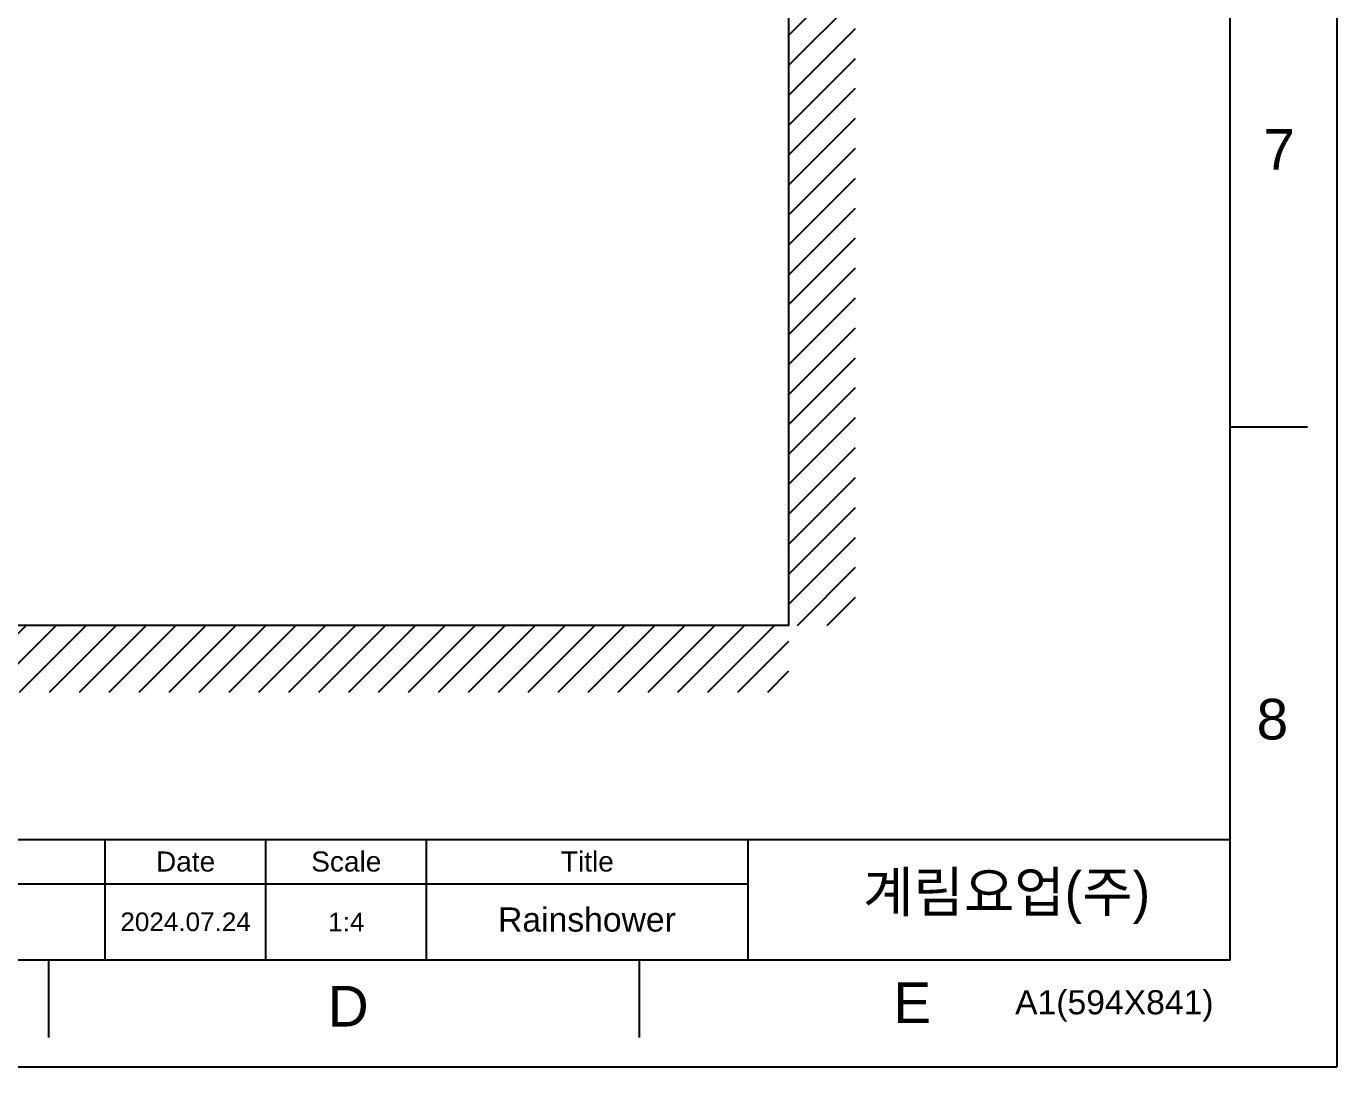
# Model space of a CAD drawing. Header units: millimetres. Extents: x 2433 to 4809, y -10272 to -6912.
# Drawn here: x 3826 to 4809, y -10272 to -9492 of the extents above; entities that cross this region are included whole.
import ezdxf

# ---------------------------------------------------------------- set-up
doc = ezdxf.new("R2010")
doc.units = ezdxf.units.MM
doc.linetypes.add('CENTERX2', pattern=[101.6, 63.5, -12.7, 12.7, -12.7])
for name, color, linetype in [('FORM', 7, 'Continuous'), ('hatch', 2, 'Continuous'), ('TEXT', 2, 'Continuous')]:
    doc.layers.add(name, color=color, linetype=linetype)
doc.styles.add('ARIAL', font='arial.ttf')
doc.styles.get("Standard").update_dxf_attribs({"font": 'arial.ttf'})

msp = doc.modelspace()

# ---------------------------------------------------------------- hatches: boundary and pattern name
at = {"layer": 'hatch'}
h = msp.add_hatch(dxfattribs=at)
h.set_pattern_fill('ANSI31', color=256, scale=5)
h.set_pattern_definition([(45, (-10739.184, -4407.476), (-11.22532, 11.22532), [])])
h.paths.add_polyline_path([(4397.57, -9941.36), (4447.57, -9941.36), (4447.57, -7870.79), (4397.57, -7870.79)])
h = msp.add_hatch(dxfattribs=at)
h.set_pattern_fill('ANSI31', color=256, scale=5)
h.set_pattern_definition([(45, (-10262.382, -4407.476), (-11.22532, 11.22532), [])])
h.paths.add_polyline_path([(4397.57, -9941.36), (2884.65, -9941.36), (2884.65, -9991.36), (4397.57, -9991.36)])

# ---------------------------------------------------------------- linework, layer by layer
for q in [(4397.57, -7799.37), (2884.65, -9941.36)]:
    msp.add_line((4397.57, -9941.36), q)
at = {"layer": 'FORM', "color": 7, "linetype": 'Continuous'}
for p, q in [((4808.61, -6912.37), (4808.61, -10272.37)), ((4728.61, -10192.37), (4728.61, -6992.37)), ((4728.61, -9792.37), (4786.75, -9792.37)), ((3842.23, -10192.38), (3842.23, -10250.52)), ((4285.43, -10192.37), (4285.43, -10250.52)), ((2432.61, -10272.37), (4808.61, -10272.37))]:
    msp.add_line(p, q, dxfattribs=at)
at = {"layer": 'FORM'}
for p, q in [((3098.25, -10101.96), (4728.61, -10101.96)), ((3884.8, -10192.37), (3884.8, -10101.96)), ((3884.8, -10192.37), (3884.8, -10101.96)), ((3884.8, -10192.37), (3884.8, -10101.96)), ((4005.34, -10192.37), (4005.34, -10101.96)), ((4125.89, -10192.37), (4125.89, -10101.96)), ((4366.97, -10192.37), (4366.97, -10101.96)), ((2956.61, -10135.11), (4366.97, -10135.11))]:
    msp.add_line(p, q, dxfattribs=at)
at = {"layer": 'FORM', "linetype": 'Continuous'}
msp.add_line((4728.61, -10192.37), (2512.61, -10192.37), dxfattribs=at)

# ---------------------------------------------------------------- texts
at = {"layer": 'FORM', "char_height": 30.5, "attachment_point": 5}
for s, width, insert in [('7', 200, (4765.4, -9584.44)), ('8', 200, (4760.29, -10011.88)), ('D', 40, (4067.02, -10226.92)), ('E', 40, (4490.19, -10224.38))]:
    msp.add_mtext_dynamic_manual_height_columns(s, width=width, gutter_width=50, heights=[0], dxfattribs=dict(at, insert=insert))
at = {"layer": 'TEXT', "style": 'ARIAL'}
msp.add_text('A1(594X841)', height=18.0816, dxfattribs=at).set_placement((4567.32, -10233.01))
at = {"layer": 'TEXT', "char_height": 15.068, "attachment_point": 5}
for s, width, insert in [('Date', 120.5442, (3945.07, -10118.53)), ('Scale', 120.5442, (4065.61, -10118.53)), ('Title', 241.0884, (4246.43, -10118.53))]:
    msp.add_mtext_dynamic_manual_height_columns(s, width=width, gutter_width=75.34, heights=[0], dxfattribs=dict(at, insert=insert))
at = {"layer": 'TEXT', "linetype": 'CENTERX2', "insert": (4560.91, -10145.7), "char_height": 30.1361, "attachment_point": 5, "style": 'ARIAL'}
msp.add_mtext_dynamic_manual_height_columns('{\\fHYGothic-Medium|b0|i0|c129|p18;계림요업(주)}', width=361.6327, gutter_width=75.34, heights=[0], dxfattribs=at)
at = {"layer": 'TEXT', "attachment_point": 5, "style": 'ARIAL'}
for s, width, insert, char_height in [('Rainshower', 191.7484, (4246.15, -10162.06), 18.082), ('2024.07.24', 120.5442, (3945.07, -10163.74), 14), ('1:4', 120.5442, (4065.61, -10163.74), 14)]:
    msp.add_mtext_dynamic_manual_height_columns(s, width=width, gutter_width=75.34, heights=[0], dxfattribs=dict(at, insert=insert, char_height=char_height))

doc.saveas('drawing.dxf')
